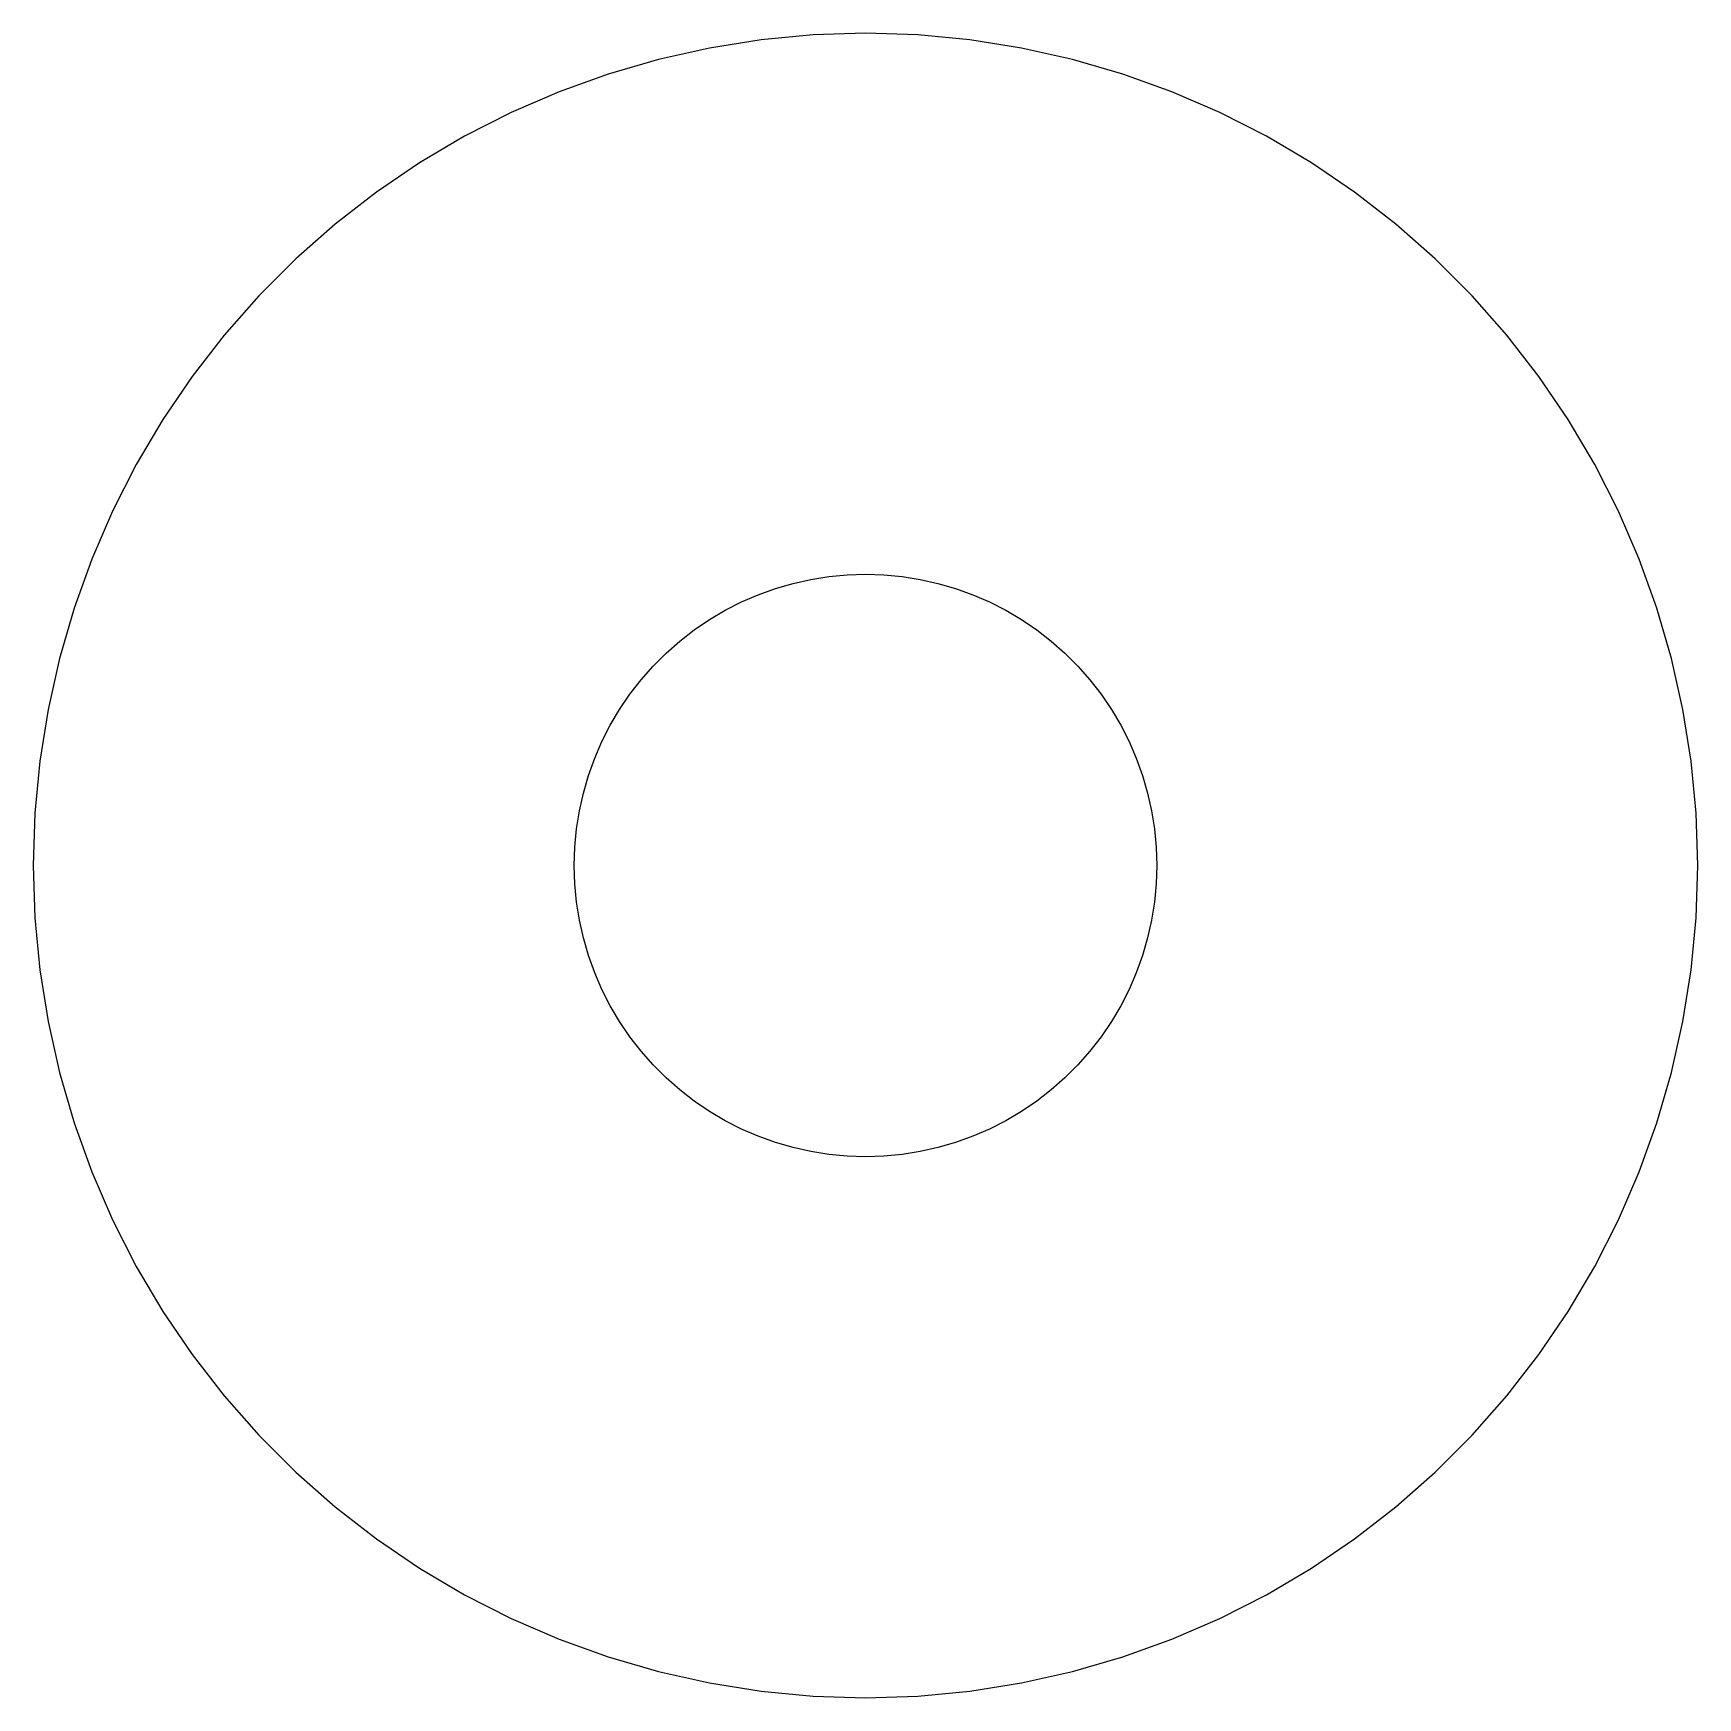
# Model space of a CAD drawing. Header units: metres. Extents: x -34.3 to 34.3, y -34.3 to 34.3.
import ezdxf

# ---------------------------------------------------------------- set-up
doc = ezdxf.new("R2010")
doc.units = ezdxf.units.M

msp = doc.modelspace()

# ---------------------------------------------------------------- linework, layer by layer
for p, q in [((0, 34.29), (-2.15308, 34.2223)), ((2.15308, 34.2223), (0, 34.29)), ((-6.42529, 33.6826), (-8.52757, 33.2127)), ((-4.29767, 34.0196), (-6.42529, 33.6826)), ((-2.15308, 34.2223), (-4.29767, 34.0196)), ((4.29767, 34.0196), (2.15308, 34.2223)), ((6.42529, 33.6826), (4.29767, 34.0196)), ((8.52757, 33.2127), (6.42529, 33.6826)), ((-8.52757, 33.2127), (-10.5962, 32.6117)), ((10.5962, 32.6117), (8.52757, 33.2127)), ((-10.5962, 32.6117), (-12.623, 31.882)), ((12.623, 31.882), (10.5962, 32.6117)), ((-12.623, 31.882), (-14.6, 31.0265)), ((14.6, 31.0265), (12.623, 31.882)), ((-14.6, 31.0265), (-16.5193, 30.0486)), ((16.5193, 30.0486), (14.6, 31.0265)), ((-16.5193, 30.0486), (-18.3735, 28.952)), ((18.3735, 28.952), (16.5193, 30.0486)), ((-18.3735, 28.952), (-20.1552, 27.7412)), ((20.1552, 27.7412), (18.3735, 28.952)), ((-20.1552, 27.7412), (-21.8573, 26.4209)), ((21.8573, 26.4209), (20.1552, 27.7412)), ((-21.8573, 26.4209), (-23.4731, 24.9963)), ((23.4731, 24.9963), (21.8573, 26.4209)), ((-23.4731, 24.9963), (-24.9963, 23.4731)), ((24.9963, 23.4731), (23.4731, 24.9963)), ((-24.9963, 23.4731), (-26.4209, 21.8573)), ((26.4209, 21.8573), (24.9963, 23.4731)), ((-26.4209, 21.8573), (-27.7412, 20.1552)), ((27.7412, 20.1552), (26.4209, 21.8573)), ((-27.7412, 20.1552), (-28.952, 18.3735)), ((28.952, 18.3735), (27.7412, 20.1552)), ((-28.952, 18.3735), (-30.0486, 16.5193)), ((30.0486, 16.5193), (28.952, 18.3735)), ((-30.0486, 16.5193), (-31.0265, 14.6)), ((31.0265, 14.6), (30.0486, 16.5193)), ((-31.0265, 14.6), (-31.882, 12.623)), ((31.882, 12.623), (31.0265, 14.6)), ((-31.882, 12.623), (-32.6117, 10.5962)), ((32.6117, 10.5962), (31.882, 12.623)), ((-2.98427, 11.623), (-2.24857, 11.7874)), ((-2.24857, 11.7874), (-1.504, 11.9054)), ((-1.504, 11.9054), (-0.75348, 11.9763)), ((-0.75348, 11.9763), (0, 12)), ((0, 12), (0.75348, 11.9763)), ((0.75348, 11.9763), (1.504, 11.9054)), ((1.504, 11.9054), (2.24857, 11.7874)), ((2.24857, 11.7874), (2.98427, 11.623)), ((-5.10934, 10.8579), (-4.41748, 11.1573)), ((-4.41748, 11.1573), (-3.70819, 11.4127)), ((-3.70819, 11.4127), (-2.98427, 11.623)), ((2.98427, 11.623), (3.70819, 11.4127)), ((3.70819, 11.4127), (4.41748, 11.1573)), ((4.41748, 11.1573), (5.10934, 10.8579)), ((-32.6117, 10.5962), (-33.2127, 8.52757)), ((-6.42992, 10.1319), (-5.78104, 10.5157)), ((-5.78104, 10.5157), (-5.10934, 10.8579)), ((5.10934, 10.8579), (5.78104, 10.5157)), ((5.78104, 10.5157), (6.42992, 10.1319)), ((33.2127, 8.52757), (32.6117, 10.5962)), ((-7.64908, 9.24615), (-7.05342, 9.70819)), ((-7.05342, 9.70819), (-6.42992, 10.1319)), ((6.42992, 10.1319), (7.05342, 9.70819)), ((7.05342, 9.70819), (7.64908, 9.24615)), ((-8.21455, 8.74762), (-7.64908, 9.24615)), ((7.64908, 9.24615), (8.21455, 8.74762)), ((-33.2127, 8.52757), (-33.6826, 6.42529)), ((-8.74762, 8.21455), (-8.21455, 8.74762)), ((8.21455, 8.74762), (8.74762, 8.21455)), ((33.6826, 6.42529), (33.2127, 8.52757)), ((-9.70819, 7.05342), (-9.24615, 7.64908)), ((-9.24615, 7.64908), (-8.74762, 8.21455)), ((8.74762, 8.21455), (9.24615, 7.64908)), ((9.24615, 7.64908), (9.70819, 7.05342)), ((-10.1319, 6.42992), (-9.70819, 7.05342)), ((9.70819, 7.05342), (10.1319, 6.42992)), ((-33.6826, 6.42529), (-34.0196, 4.29767)), ((-10.5157, 5.78104), (-10.1319, 6.42992)), ((10.1319, 6.42992), (10.5157, 5.78104)), ((34.0196, 4.29767), (33.6826, 6.42529)), ((-10.8579, 5.10934), (-10.5157, 5.78104)), ((10.5157, 5.78104), (10.8579, 5.10934)), ((-11.1573, 4.41748), (-10.8579, 5.10934)), ((10.8579, 5.10934), (11.1573, 4.41748)), ((-34.0196, 4.29767), (-34.2223, 2.15308)), ((-11.4127, 3.70819), (-11.1573, 4.41748)), ((11.1573, 4.41748), (11.4127, 3.70819)), ((34.2223, 2.15308), (34.0196, 4.29767)), ((-11.623, 2.98427), (-11.4127, 3.70819)), ((11.4127, 3.70819), (11.623, 2.98427)), ((-11.7874, 2.24857), (-11.623, 2.98427)), ((11.623, 2.98427), (11.7874, 2.24857)), ((-34.2223, 2.15308), (-34.29, 0)), ((-11.9054, 1.504), (-11.7874, 2.24857)), ((11.7874, 2.24857), (11.9054, 1.504)), ((34.29, 0), (34.2223, 2.15308)), ((-11.9763, 0.75348), (-11.9054, 1.504)), ((11.9054, 1.504), (11.9763, 0.75348)), ((-12, 0), (-11.9763, 0.75348)), ((11.9763, 0.75348), (12, 0)), ((-34.29, 0), (-34.2223, -2.15308)), ((-11.9763, -0.75348), (-12, 0)), ((12, 0), (11.9763, -0.75348)), ((34.2223, -2.15308), (34.29, 0)), ((-11.9054, -1.504), (-11.9763, -0.75348)), ((11.9763, -0.75348), (11.9054, -1.504)), ((-11.7874, -2.24857), (-11.9054, -1.504)), ((11.9054, -1.504), (11.7874, -2.24857)), ((-34.2223, -2.15308), (-34.0196, -4.29767)), ((-11.623, -2.98427), (-11.7874, -2.24857)), ((11.7874, -2.24857), (11.623, -2.98427)), ((34.0196, -4.29767), (34.2223, -2.15308)), ((-11.4127, -3.70819), (-11.623, -2.98427)), ((11.623, -2.98427), (11.4127, -3.70819)), ((-11.1573, -4.41748), (-11.4127, -3.70819)), ((11.4127, -3.70819), (11.1573, -4.41748)), ((-34.0196, -4.29767), (-33.6826, -6.42529)), ((-10.8579, -5.10934), (-11.1573, -4.41748)), ((11.1573, -4.41748), (10.8579, -5.10934)), ((33.6826, -6.42529), (34.0196, -4.29767)), ((-10.5157, -5.78104), (-10.8579, -5.10934)), ((10.8579, -5.10934), (10.5157, -5.78104)), ((-10.1319, -6.42992), (-10.5157, -5.78104)), ((10.5157, -5.78104), (10.1319, -6.42992)), ((-33.6826, -6.42529), (-33.2127, -8.52757)), ((-9.70819, -7.05342), (-10.1319, -6.42992)), ((10.1319, -6.42992), (9.70819, -7.05342)), ((33.2127, -8.52757), (33.6826, -6.42529)), ((-9.24615, -7.64908), (-9.70819, -7.05342)), ((9.70819, -7.05342), (9.24615, -7.64908)), ((-8.74762, -8.21455), (-9.24615, -7.64908)), ((-8.21455, -8.74762), (-8.74762, -8.21455)), ((8.74762, -8.21455), (8.21455, -8.74762)), ((9.24615, -7.64908), (8.74762, -8.21455)), ((-33.2127, -8.52757), (-32.6117, -10.5962)), ((-7.64908, -9.24615), (-8.21455, -8.74762)), ((8.21455, -8.74762), (7.64908, -9.24615)), ((32.6117, -10.5962), (33.2127, -8.52757)), ((-7.05342, -9.70819), (-7.64908, -9.24615)), ((7.64908, -9.24615), (7.05342, -9.70819)), ((-6.42992, -10.1319), (-7.05342, -9.70819)), ((-5.78104, -10.5157), (-6.42992, -10.1319)), ((6.42992, -10.1319), (5.78104, -10.5157)), ((7.05342, -9.70819), (6.42992, -10.1319)), ((-32.6117, -10.5962), (-31.882, -12.623)), ((-5.10934, -10.8579), (-5.78104, -10.5157)), ((-4.41748, -11.1573), (-5.10934, -10.8579)), ((5.10934, -10.8579), (4.41748, -11.1573)), ((5.78104, -10.5157), (5.10934, -10.8579)), ((31.882, -12.623), (32.6117, -10.5962)), ((-3.70819, -11.4127), (-4.41748, -11.1573)), ((-2.98427, -11.623), (-3.70819, -11.4127)), ((-2.24857, -11.7874), (-2.98427, -11.623)), ((2.98427, -11.623), (2.24857, -11.7874)), ((3.70819, -11.4127), (2.98427, -11.623)), ((4.41748, -11.1573), (3.70819, -11.4127)), ((-1.504, -11.9054), (-2.24857, -11.7874)), ((-0.75348, -11.9763), (-1.504, -11.9054)), ((0, -12), (-0.75348, -11.9763)), ((0.75348, -11.9763), (0, -12)), ((1.504, -11.9054), (0.75348, -11.9763)), ((2.24857, -11.7874), (1.504, -11.9054)), ((-31.882, -12.623), (-31.0265, -14.6)), ((31.0265, -14.6), (31.882, -12.623)), ((-31.0265, -14.6), (-30.0486, -16.5193)), ((30.0486, -16.5193), (31.0265, -14.6)), ((-30.0486, -16.5193), (-28.952, -18.3735)), ((28.952, -18.3735), (30.0486, -16.5193)), ((-28.952, -18.3735), (-27.7412, -20.1552)), ((27.7412, -20.1552), (28.952, -18.3735)), ((-27.7412, -20.1552), (-26.4209, -21.8573)), ((26.4209, -21.8573), (27.7412, -20.1552)), ((-26.4209, -21.8573), (-24.9963, -23.4731)), ((24.9963, -23.4731), (26.4209, -21.8573)), ((-24.9963, -23.4731), (-23.4731, -24.9963)), ((23.4731, -24.9963), (24.9963, -23.4731)), ((-23.4731, -24.9963), (-21.8573, -26.4209)), ((21.8573, -26.4209), (23.4731, -24.9963)), ((-21.8573, -26.4209), (-20.1552, -27.7412)), ((20.1552, -27.7412), (21.8573, -26.4209)), ((-20.1552, -27.7412), (-18.3735, -28.952)), ((18.3735, -28.952), (20.1552, -27.7412)), ((-18.3735, -28.952), (-16.5193, -30.0486)), ((16.5193, -30.0486), (18.3735, -28.952)), ((-16.5193, -30.0486), (-14.6, -31.0265)), ((14.6, -31.0265), (16.5193, -30.0486)), ((-14.6, -31.0265), (-12.623, -31.882)), ((12.623, -31.882), (14.6, -31.0265)), ((-12.623, -31.882), (-10.5962, -32.6117)), ((10.5962, -32.6117), (12.623, -31.882)), ((-10.5962, -32.6117), (-8.52757, -33.2127)), ((8.52757, -33.2127), (10.5962, -32.6117)), ((-8.52757, -33.2127), (-6.42529, -33.6826)), ((6.42529, -33.6826), (8.52757, -33.2127)), ((-6.42529, -33.6826), (-4.29767, -34.0196)), ((-4.29767, -34.0196), (-2.15308, -34.2223)), ((-2.15308, -34.2223), (0, -34.29)), ((0, -34.29), (2.15308, -34.2223)), ((2.15308, -34.2223), (4.29767, -34.0196)), ((4.29767, -34.0196), (6.42529, -33.6826))]:
    msp.add_line(p, q)

doc.saveas('drawing.dxf')
